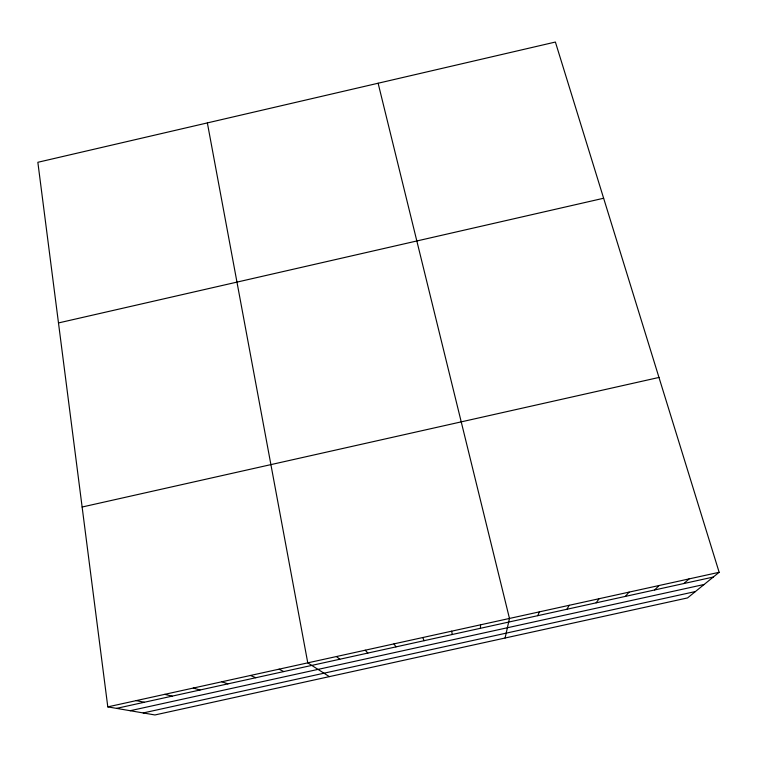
<?xml version="1.0" encoding="UTF-8"?>
<svg xmlns="http://www.w3.org/2000/svg" width="757" height="757" viewBox="0 0 757 757"><rect width="100%" height="100%" fill="white"/><g stroke="black" fill="none" stroke-linecap="round" stroke-linejoin="round"><path stroke-width="1.14" d="M480.43 628.301L480.553 624.818M505.089 638.019L509.47 618.45L378.122 83.232M537.782 615.678L539.315 611.883M566.936 609.262L569.188 605.307M596.138 602.837L599.109 598.721M625.367 596.402L629.058 592.125M654.635 589.958L659.054 585.53M683.94 583.515L689.078 578.916M719.15 572.292L687.555 597.916L154.948 714.958L107.797 706.877L37.85 162.291L555.392 42.042L719.15 572.292L107.797 706.877M58.488 322.936L603.632 198.249M82.125 507.02L658.978 377.45M116.54 708.372L713.283 577.052M130.195 710.709L704.133 584.48M143.215 712.943L695.409 591.548M136.26 700.613L144.332 702.259M164.752 694.339L172.151 696.137M193.29 688.056L200.009 690.006M221.848 681.773L227.895 683.864M250.453 675.471L255.819 677.723M279.087 669.169L283.78 671.573M329.352 676.626L307.768 662.858L207.361 122.908M336.468 656.537L339.798 659.243M365.215 650.206L367.855 653.073M394 643.876L395.949 646.885M422.813 637.526L424.071 640.696M451.664 631.177L452.232 634.498"/></g></svg>
